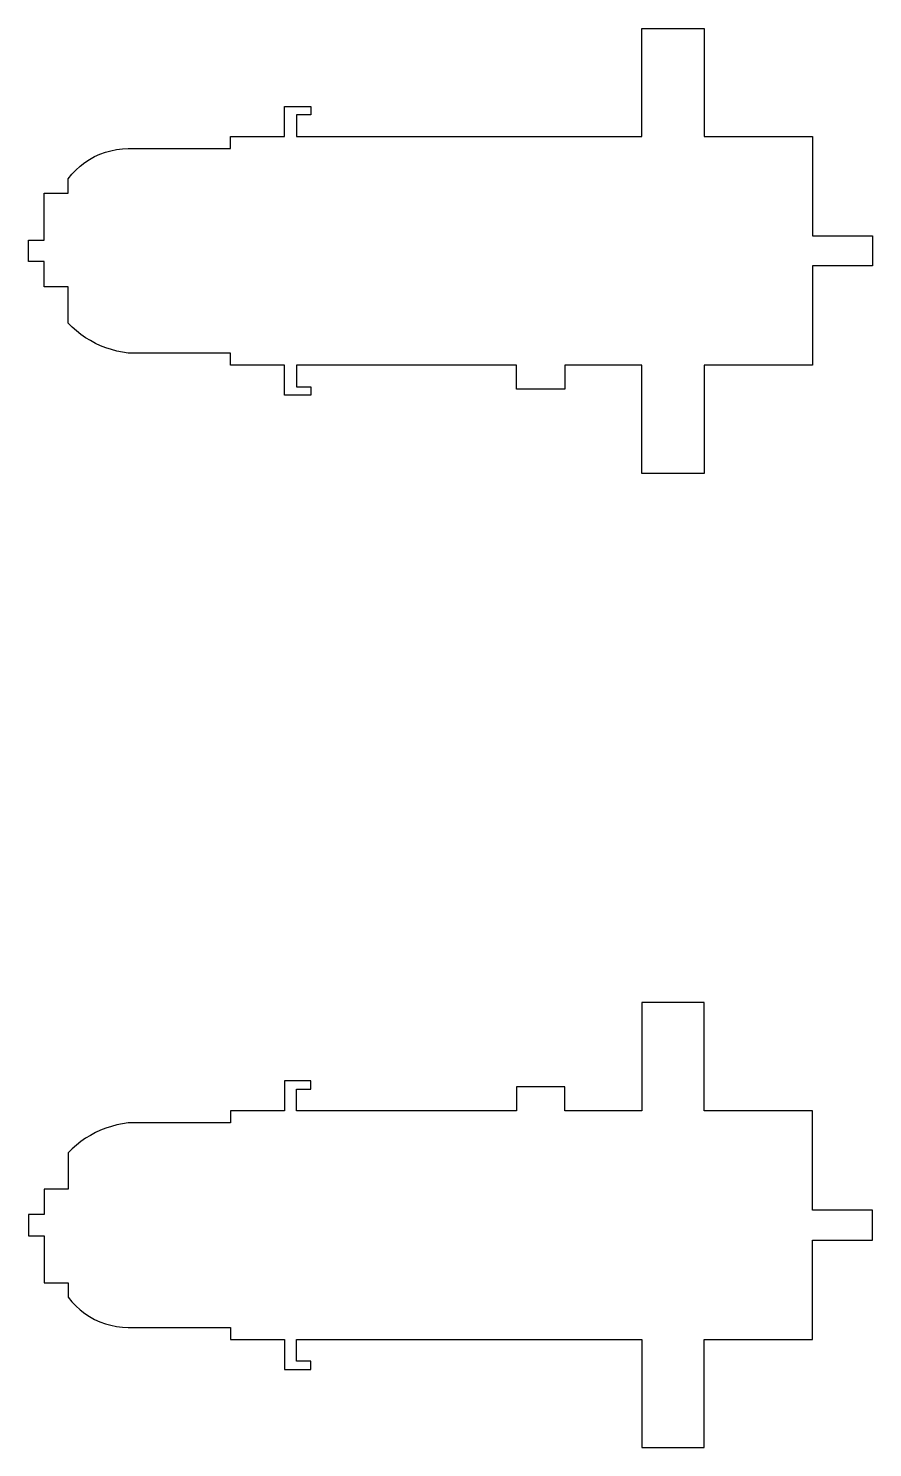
# Model space of a CAD drawing. Header units: metres. Extents: x 2 to 72, y -9 to 109.
import ezdxf

# ---------------------------------------------------------------- set-up
doc = ezdxf.new("R2010")
doc.units = ezdxf.units.M

msp = doc.modelspace()

# ---------------------------------------------------------------- linework, layer by layer
at = {"layer": 'Group#8'}
for points in [[(2.18, 89.63, 0), (2.18, 91.4, 0), (3.48, 91.4, 0), (3.48, 95.3, 0), (5.48, 95.3, 0), (5.48, 96.5, 0), (5.78, 96.87, 0), (6.12, 97.22, 0), (6.48, 97.55, 0), (6.86, 97.84, 0), (7.26, 98.11, 0), (7.68, 98.34, 0), (8.12, 98.54, 0), (8.58, 98.7, 0), (9.04, 98.83, 0), (9.52, 98.92, 0), (10, 98.98, 0), (10.48, 99, 0), (18.98, 99, 0), (18.98, 100, 0), (23.48, 100, 0), (23.48, 102.5, 0), (25.68, 102.5, 0), (25.68, 101.8, 0), (24.48, 101.8, 0), (24.48, 100, 0), (53.18, 100, 0), (53.18, 109, 0), (58.38, 109, 0), (58.38, 100, 0), (67.38, 100, 0), (67.38, 91.75, 0), (72.38, 91.75, 0), (72.38, 89.25, 0), (67.38, 89.25, 0), (67.38, 81, 0), (58.38, 81, 0), (58.38, 72, 0), (53.18, 72, 0), (53.18, 81, 0), (46.78, 81, 0), (46.78, 79, 0), (42.78, 79, 0), (42.78, 81, 0), (24.48, 81, 0), (24.48, 79.2, 0), (25.68, 79.2, 0), (25.68, 78.5, 0), (23.48, 78.5, 0), (23.48, 81, 0), (18.98, 81, 0), (18.98, 82, 0), (10.48, 82, 0), (10.01, 82.07, 0), (9.54, 82.16, 0), (9.08, 82.29, 0), (8.63, 82.44, 0), (8.19, 82.61, 0), (7.76, 82.81, 0), (7.34, 83.04, 0), (6.94, 83.28, 0), (6.55, 83.56, 0), (6.17, 83.85, 0), (5.82, 84.16, 0), (5.48, 84.5, 0), (5.48, 87.5, 0), (3.48, 87.5, 0), (3.48, 89.63, 0), (2.18, 89.63, 0)], [(2.18, 10.37, 0), (2.18, 8.6, 0), (3.48, 8.6, 0), (3.48, 4.7, 0), (5.48, 4.7, 0), (5.48, 3.5, 0), (5.78, 3.13, 0), (6.12, 2.78, 0), (6.48, 2.45, 0), (6.86, 2.16, 0), (7.26, 1.89, 0), (7.68, 1.66, 0), (8.12, 1.46, 0), (8.58, 1.3, 0), (9.04, 1.17, 0), (9.52, 1.08, 0), (10, 1.02, 0), (10.48, 1, 0), (18.98, 1, 0), (18.98, 0, 0), (23.48, 0, 0), (23.48, -2.5, 0), (25.68, -2.5, 0), (25.68, -1.8, 0), (24.48, -1.8, 0), (24.48, 0, 0), (53.18, 0, 0), (53.18, -9, 0), (58.38, -9, 0), (58.38, 0, 0), (67.38, 0, 0), (67.38, 8.25, 0), (72.38, 8.25, 0), (72.38, 10.75, 0), (67.38, 10.75, 0), (67.38, 19, 0), (58.38, 19, 0), (58.38, 28, 0), (53.18, 28, 0), (53.18, 19, 0), (46.78, 19, 0), (46.78, 21, 0), (42.78, 21, 0), (42.78, 19, 0), (24.48, 19, 0), (24.48, 20.8, 0), (25.68, 20.8, 0), (25.68, 21.5, 0), (23.48, 21.5, 0), (23.48, 19, 0), (18.98, 19, 0), (18.98, 18, 0), (10.48, 18, 0), (10.01, 17.93, 0), (9.54, 17.84, 0), (9.08, 17.71, 0), (8.63, 17.56, 0), (8.19, 17.39, 0), (7.76, 17.19, 0), (7.34, 16.96, 0), (6.94, 16.72, 0), (6.55, 16.44, 0), (6.17, 16.15, 0), (5.82, 15.84, 0), (5.48, 15.5, 0), (5.48, 12.5, 0), (3.48, 12.5, 0), (3.48, 10.37, 0), (2.18, 10.37, 0)]]:
    msp.add_polyline3d(points, dxfattribs=at)

doc.saveas('drawing.dxf')
